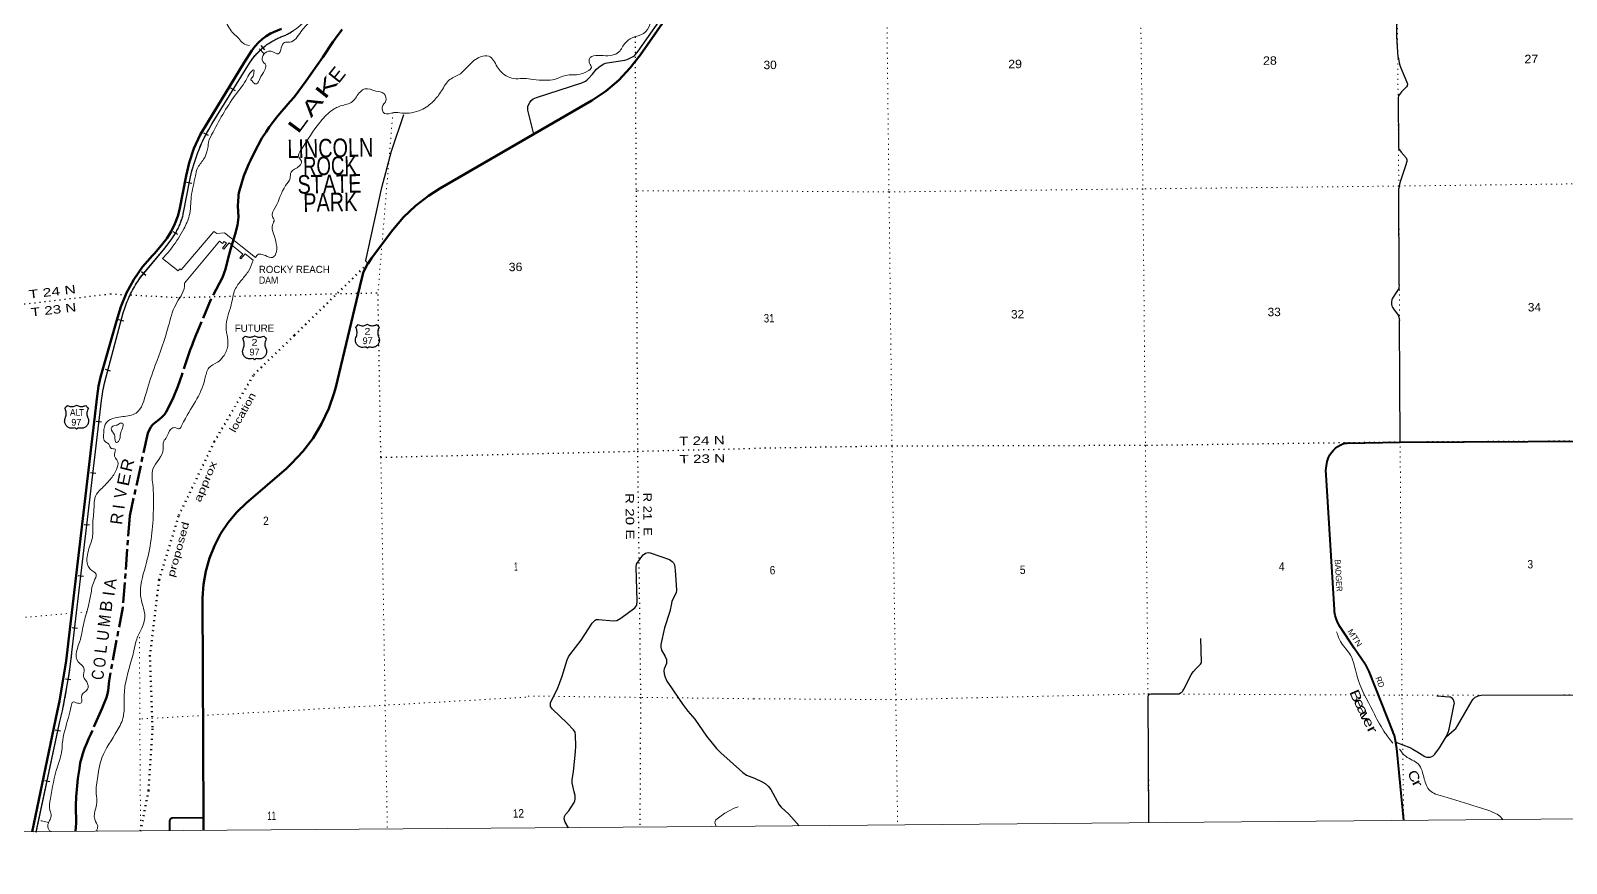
# Model space of a CAD drawing. Header units: feet. Extents: x -3 to 248627, y 0 to 184934.
# Drawn here: x 171430 to 203320, y 0 to 17281 of the extents above; entities that cross this region are included whole.
import ezdxf
from ezdxf.enums import TextEntityAlignment as Align

# ---------------------------------------------------------------- set-up
doc = ezdxf.new("R2010")
doc.units = ezdxf.units.FT
doc.header["$LTSCALE"] = 70
for name, pattern in [('DOT_DASHED', [7.7, 5, -1.2, 0.3, -1.2]), ('DOTTED', [1.5, 0.3, -1.2]), ('LONG_DASH_SHORT_DASH', [9.9, 6, -1.2, 1.5, -1.2])]:
    doc.linetypes.add(name, pattern=pattern)
for name, color, linetype, lineweight in [('11', 7, 'LONG_DASH_SHORT_DASH', 60), ('16', 7, 'Continuous', 25), ('20', 7, 'Continuous', 70), ('26', 7, 'Continuous', 40), ('27', 7, 'Continuous', 35), ('29', 7, 'Continuous', 25), ('34', 7, 'Continuous', 25), ('39', 7, 'Continuous', 13), ('4', 7, 'Continuous', 13), ('42', 7, 'Continuous', 25), ('44', 7, 'DOT_DASHED', 13), ('49', 7, 'Continuous', 25), ('6', 7, 'DOTTED', 25), ('7', 7, 'DOTTED', 13)]:
    doc.layers.add(name, color=color, linetype=linetype, lineweight=lineweight)
doc.layers.add('41', color=7, linetype='Continuous')

msp = doc.modelspace()

# ---------------------------------------------------------------- linework, layer by layer
at = {"layer": '11'}
for points in [[(177896.34, 17303.3), (177785.33, 17161.92), (177735.71, 17092.08), (177713.01, 17060.94), (177497.72, 16734.46), (177380.82, 16566.78)], [(177380.82, 16566.78), (177149.42, 16241.88), (177000.61, 16036.87), (176902.89, 15904.08), (176821, 15810.06), (176564.18, 15514.61), (176462.01, 15390.16), (176380.95, 15280.7), (176317.04, 15184.36), (176231.03, 15050.14), (176068.29, 14748.79), (175993.1, 14590.81), (175965.33, 14530.52), (175959.78, 14518.3), (175904.53, 14387.88), (175859, 14266.76), (175812.63, 14128.85), (175754.88, 13916.06), (175747.66, 13869.12), (175742.67, 13841.61), (175728.23, 13646.04), (175737.16, 13525.52), (175746.02, 13414.07), (175722.7, 13246.28), (175677.16, 13058.48), (175578.32, 12738.46), (175525.02, 12531.77), (175473.93, 12329.53), (175411.75, 12161.74), (175171.87, 11701.7), (174976.41, 11238.32)], [(174976.41, 11238.32), (174894.23, 11039.42), (174867.57, 10973.86), (174805.39, 10818.84), (174782.07, 10756.61), (174743.2, 10657.71), (174565.51, 10133.78), (174488.88, 9899.87), (174397.82, 9673.74), (174328.97, 9531.51), (174244, 9372.32), (174234.57, 9354.54), (174209.02, 9316.76), (174162.93, 9265.65), (174098.53, 9212.59), (174005.8, 9143.14), (173959.72, 9100.64), (173921.4, 9053.97), (173895.86, 9007.3), (173859.77, 8930.35), (173489.25, 7208.6)], [(173489.25, 7208.6), (173341.82, 5312.46), (173056.77, 3789.81)], [(173056.77, 3789.81), (173039.64, 3584.88), (173027.43, 3517.1), (173006.33, 3442.64), (172940.81, 3285.41), (172911.94, 3217.62), (172675.4, 2676.45), (172664.29, 2652.01), (172637.64, 2594.22), (172594.33, 2490.88), (172545.46, 2379.76), (172509.36, 2277.25), (172488.82, 2204.74), (172459.95, 2083.61), (172440.51, 1964.99), (172408.84, 1761.37), (172373.31, 1379.11), (172367.79, 1199.62), (172372.23, 824.29), (172368.89, 753.17), (172359.09, 658.49)]]:
    msp.add_lwpolyline(points, dxfattribs=at)
at = {"layer": '16'}
for p, q in [((178422.63, 11188.61), (178422.04, 11188.19)), ((178422.33, 11188.39), (178422.05, 11188.19)), ((172383.6, 9510.48), (172383.01, 9510.06)), ((172383.3, 9510.26), (172383.02, 9510.06))]:
    msp.add_line(p, q, dxfattribs=at)
for points in [[(178178.99, 11123.36), (178200.72, 11148.24), (178208.77, 11157.45), (178230.58, 11182.43)], [(178230.58, 11182.43), (178255.53, 11170.71), (178265.3, 11166.95), (178283.7, 11162.01), (178302.53, 11159.02), (178321.56, 11158.01), (178340.59, 11159), (178359.42, 11161.97), (178377.83, 11166.89), (178395.62, 11173.72), (178412.61, 11182.36), (178422.02, 11188.17)], [(178422.63, 11188.61), (178439.16, 11178.81), (178456.43, 11170.88), (178474.43, 11164.8), (178492.97, 11160.64), (178511.84, 11158.43), (178530.84, 11158.22), (178549.75, 11159.98), (178568.38, 11163.72), (178586.52, 11169.38), (178589.42, 11170.63), (178614.42, 11182.51)], [(178614.42, 11182.51), (178636.25, 11157.51), (178643.98, 11148.66), (178666.07, 11123.36)], [(178361.25, 10710.97), (178336.25, 10707.29), (178330.28, 10706.79), (178314.43, 10707.11), (178298.71, 10709.1), (178283.28, 10712.71), (178268.31, 10717.92), (178253.97, 10724.66), (178240.41, 10732.87), (178227.78, 10742.44), (178216.22, 10753.29), (178205.86, 10765.28), (178196.81, 10778.29), (178189.17, 10792.18), (178183.03, 10806.79), (178178.44, 10821.96), (178175.47, 10837.53), (178174.13, 10853.32), (178174.46, 10869.17), (178176.44, 10884.89), (178176.97, 10887.16), (178183.9, 10911.7)], [(178183.9, 10911.7), (178194.79, 10937.16), (178200.74, 10955.45), (178205.58, 10978.18), (178208.03, 11001.29), (178208.04, 11024.54), (178205.62, 11047.65), (178200.8, 11070.39), (178193.63, 11092.5), (178191.08, 11098.24), (178178.99, 11123.36)], [(178661.19, 10911.63), (178668.01, 10887.12), (178669.18, 10881.57), (178670.81, 10865.81), (178670.79, 10849.96), (178669.1, 10834.2), (178665.78, 10818.7), (178660.86, 10803.64), (178654.39, 10789.17), (178646.45, 10775.46), (178637.11, 10762.65), (178626.49, 10750.89), (178614.69, 10740.3), (178601.85, 10731.01), (178588.12, 10723.1), (178573.63, 10716.68), (178558.55, 10711.81), (178543.04, 10708.54), (178527.27, 10706.91), (178511.42, 10706.93), (178508.42, 10707.25), (178483.42, 10711.09)], [(178666.07, 11123.36), (178654.1, 11098.66), (178647.31, 11080.76), (178641.39, 11058.28), (178637.85, 11035.31), (178636.73, 11012.09), (178638.05, 10988.89), (178641.78, 10965.95), (178647.89, 10943.52), (178650.38, 10937.12), (178661.19, 10911.63)], [(178422.41, 10689.45), (178397.58, 10710.16), (178396.58, 10710.61), (178391.33, 10712.33), (178386.25, 10713.42), (178361.25, 10710.97)], [(178422.41, 10689.45), (178397.58, 10710.15), (178396.58, 10710.6), (178391.33, 10712.32), (178386.25, 10713.41), (178361.25, 10710.97)], [(178451.86, 10711.79), (178447.58, 10710.2), (178422.41, 10689.45)], [(178451.86, 10711.79), (178447.58, 10710.21), (178422.41, 10689.45)], [(178483.42, 10711.09), (178458.42, 10713.31), (178457.19, 10713.14), (178451.86, 10711.79)], [(178483.42, 10711.09), (178458.42, 10713.31), (178457.19, 10713.14), (178451.86, 10711.79)], [(172139.96, 9445.23), (172161.69, 9470.11), (172169.74, 9479.32), (172191.55, 9504.3)], [(172144.87, 9233.57), (172155.76, 9259.03), (172161.71, 9277.32), (172166.55, 9300.05), (172169, 9323.16), (172169.01, 9346.41), (172166.59, 9369.52), (172161.77, 9392.26), (172154.6, 9414.37), (172152.05, 9420.11), (172139.96, 9445.23)], [(172191.55, 9504.3), (172216.5, 9492.58), (172226.27, 9488.82), (172244.67, 9483.88), (172263.5, 9480.89), (172282.53, 9479.88), (172301.56, 9480.87), (172320.39, 9483.84), (172338.8, 9488.76), (172356.59, 9495.59), (172373.58, 9504.23), (172382.99, 9510.04)], [(172383.6, 9510.48), (172400.13, 9500.68), (172417.4, 9492.75), (172435.4, 9486.67), (172453.94, 9482.51), (172472.81, 9480.3), (172491.81, 9480.09), (172510.72, 9481.85), (172529.35, 9485.59), (172547.49, 9491.25), (172550.39, 9492.5), (172575.39, 9504.38)], [(172575.39, 9504.38), (172597.22, 9479.38), (172604.95, 9470.53), (172627.04, 9445.23)], [(172627.04, 9445.23), (172615.07, 9420.53), (172608.28, 9402.63), (172602.36, 9380.15), (172598.82, 9357.18), (172597.7, 9333.96), (172599.02, 9310.76), (172602.75, 9287.82), (172608.86, 9265.39), (172611.35, 9258.99), (172622.16, 9233.5)], [(172321.23, 9032.75), (172297.22, 9029.16), (172291.25, 9028.66), (172275.4, 9028.98), (172259.68, 9030.97), (172244.25, 9034.58), (172229.28, 9039.79), (172214.94, 9046.53), (172201.38, 9054.74), (172188.75, 9064.31), (172177.19, 9075.16), (172166.83, 9087.15), (172157.78, 9100.16), (172150.14, 9114.05), (172144, 9128.66), (172139.41, 9143.83), (172136.44, 9159.4), (172135.1, 9175.19), (172135.43, 9191.04), (172137.41, 9206.76), (172137.94, 9209.03), (172144.87, 9233.57)], [(172383.52, 9011.44), (172358.38, 9032.11), (172357.55, 9032.48), (172352.3, 9034.2), (172347.22, 9035.29), (172321.23, 9032.75)], [(172445.59, 9032.78), (172419.39, 9035.18), (172418.16, 9035.01), (172412.83, 9033.66), (172408.38, 9032.01), (172383.52, 9011.44)], [(172622.16, 9233.5), (172628.98, 9208.99), (172630.15, 9203.44), (172631.78, 9187.68), (172631.76, 9171.83), (172630.07, 9156.07), (172626.75, 9140.57), (172621.83, 9125.51), (172615.36, 9111.04), (172607.42, 9097.33), (172598.08, 9084.52), (172587.46, 9072.76), (172575.66, 9062.17), (172562.82, 9052.88), (172549.09, 9044.97), (172534.6, 9038.55), (172519.52, 9033.68), (172504.01, 9030.41), (172488.24, 9028.78), (172472.39, 9028.8), (172469.39, 9029.12), (172445.59, 9032.78)]]:
    msp.add_lwpolyline(points, dxfattribs=at)
at = {"layer": '20'}
msp.add_line((175016.04, 677.85), (175015.06, 945.71), dxfattribs=at)
for points in [[(178435.12, 12451.74), (178509.44, 12561.9), (178951.28, 13147.5), (179172.53, 13408.87), (179419.88, 13645.68), (179690.63, 13855.33), (179929.48, 14006.19), (183086.08, 15829.89), (183374.69, 16027.82), (183641.03, 16254.82), (183882.18, 16508.43), (184087.76, 16774.66), (185497.1, 18800.22)], [(171456.93, 650.57), (171981.09, 3141.88), (172027.08, 3361.58), (172165.22, 4200.41), (172807.11, 9697.12), (172836.66, 9902.94), (172882.24, 10087.01), (173209.12, 11249.58), (173300.36, 11552.01), (173422.7, 11843.24), (173574.82, 12120.08), (173755.05, 12379.51), (173961.4, 12618.68), (174000.82, 12659.04), (174146.51, 12828.54), (174254.08, 12965.82), (174346.72, 13113.6), (174423.4, 13270.25), (174483.28, 13434.05), (174518.2, 13566.94), (174659.55, 14266.29), (174721.31, 14539.61), (174819.58, 14834.35), (174948.12, 15117.21), (175105.52, 15385.08), (175863.81, 16623.53), (176019.66, 16867.97), (176088.89, 16960.79), (176158.9, 17038.85), (176236.69, 17109.16), (176321.4, 17170.96), (176412.1, 17223.56), (176473.82, 17252.55), (176637.4, 17321.9)], [(175015.06, 945.71), (174998.36, 5510.4), (175016.98, 5789.03), (175064.63, 6064.19), (175140.78, 6332.86), (175244.6, 6592.1), (175374.94, 6839.06), (175530.38, 7071.05), (175709.23, 7285.52), (175906.17, 7477.19), (176740.02, 8192.45), (176847.65, 8295.22), (177084.44, 8548.96), (177293.41, 8826.06), (177472.27, 9123.49), (177619.06, 9437.98), (177732.17, 9766.09), (177763.29, 9882.38), (178299.64, 12118.43), (178338.11, 12276.84), (178417, 12424.89), (178435.12, 12451.74)]]:
    msp.add_lwpolyline(points, dxfattribs=at)
at = {"layer": '26'}
for points in [[(199945.25, 884.72), (199799.85, 2380.69), (199766.21, 2581.52), (199750.15, 2648.84), (199727.13, 2714.12), (199725.54, 2717.94), (199224.97, 3981.46), (199193.3, 4052.23), (199154.4, 4119.3), (199144.26, 4134.44), (198917.35, 4464.77), (198614.81, 4916.4), (198576.53, 4987.51), (198545.9, 5062.23), (198523.24, 5139.75), (198508.81, 5219.2), (198504.75, 5259.16), (198331.02, 8061.31), (198329.18, 8155.35), (198337.19, 8249.07), (198354.95, 8341.43), (198372.63, 8400.45), (198380.13, 8425.49), (198393.84, 8450.45), (198409, 8478.05), (198443.23, 8527.33), (198482.42, 8572.77), (198526.14, 8613.87), (198573.92, 8650.16), (198625.23, 8681.27), (198637.64, 8687.73), (198681.75, 8704.67), (198727.39, 8716.91), (198767.81, 8723.6), (199869.6, 8741.27), (205177.72, 8771.07)], [(175015.06, 945.71), (174376.49, 937.36), (174368.5, 936.98), (174360.63, 935.56), (174353.01, 933.13), (174345.78, 929.72), (174339.05, 925.4), (174332.95, 920.24), (174327.57, 914.32), (174323.01, 907.75), (174319.35, 900.64), (174316.65, 893.12), (174314.95, 885.31), (174314.28, 877.34), (174310.58, 672.4)]]:
    msp.add_lwpolyline(points, dxfattribs=at)
at = {"layer": '29'}
for p, q in [((199850.95, 12008.31), (199840.09, 14005.78)), ((199869.6, 8741.27), (199855.44, 11267.85)), ((194653.98, 838.52), (194634.54, 3454.67)), ((201550.53, 3489.04), (205239.25, 3495.92))]:
    msp.add_line(p, q, dxfattribs=at)
for points in [[(199831.28, 16729.99), (199804.23, 17159.76), (199806.45, 17824.1), (199807.56, 18351.79), (199794.49, 19321.11)], [(181881.73, 15133.93), (181755.37, 15632.25), (181752.62, 15681.67), (181756.28, 15709.12), (181770, 15745.73), (181794.69, 15793.32), (181824.87, 15829.92), (181867.86, 15864.7), (181930.96, 15895.81), (182874.76, 16199.64), (182952.5, 16236.25), (182982.68, 16256.38), (183010.12, 16280.17), (183094.25, 16379.01), (183174.73, 16477.84), (183225.95, 16525.43), (183277.16, 16562.03), (183333.87, 16593.15), (183368.62, 16605.96), (183401.54, 16613.28), (183452.76, 16622.44), (183771.01, 16668.19), (183819.49, 16682.84), (183873.44, 16708.46), (183943.87, 16746.9), (183961.24, 16759.7), (183985.94, 16779.84), (184045.38, 16854.88), (184689.21, 17773.68)], [(199831.28, 16729.99), (199853.35, 16586.93), (199873.91, 16525.2), (200010.98, 16214.28), (200021.28, 16169.7), (200019, 16139.98), (200001.85, 16113.69), (199901.32, 16013.1), (199855.63, 15958.23), (199838.51, 15927.37), (199828.21, 15885.07), (199837.35, 14851.73), (199853.36, 14810.58), (199892.18, 14760.28), (199993.87, 14644.83), (200010.98, 14604.82), (200009.86, 14564.81), (199983.57, 14476.8), (199873.91, 14165.88), (199853.36, 14097.3), (199840.09, 14005.78)], [(178435.12, 12451.74), (178401.17, 12481.67), (178396.49, 12488.64), (178392.6, 12496.18), (178390.55, 12506.01), (178390.61, 12514.69), (178725.12, 14030.3), (178919.82, 14783), (179175.9, 15544.4)], [(199850.95, 12008.31), (199845.36, 11949.43), (199840.79, 11933.43), (199801.95, 11867.13), (199712.85, 11732.25), (199696.86, 11693.38), (199690.01, 11656.8), (199690.01, 11599.65), (199696.86, 11567.64), (199717.42, 11526.49), (199747.12, 11487.63), (199797.38, 11425.9), (199831.65, 11375.61), (199845.36, 11334.45), (199855.44, 11267.85)], [(182596.83, 737.85), (182529.03, 854.51), (182509.63, 921.11), (182514.39, 971.65), (182536.34, 1011.92), (182607.34, 1091.51), (182719.25, 1260.83), (182730.22, 1290.12), (182735.94, 1336.81), (182737.54, 1403.59), (182717.17, 1481.44), (182671.41, 1667.96), (182671.69, 1733.04), (182705.44, 1901.87), (182746.35, 2310.96), (182754.01, 2439.54), (182746.69, 2651.85), (182735.72, 2721.4), (182705.63, 2773.25), (182574.14, 2906.25), (182264.35, 3195.74), (182225.41, 3255.85), (182221.75, 3292.45), (182227.54, 3334.08), (182367.43, 3623.81), (182469.57, 3882.82), (182570.27, 4220.3), (182600.38, 4288.12), (182625.99, 4328.39), (182863.26, 4628.88), (183086.65, 4984.17), (183152.76, 5045.86), (183176.54, 5056.85), (183218.34, 5060.47), (183535.41, 5034.7), (183602.71, 5042.2), (183687.75, 5085.13), (183974.19, 5300.43), (184017.92, 5360.67), (184023.96, 5446.02), (184001.11, 6144), (184010.6, 6209.92), (184088.59, 6322.32), (184149.61, 6400.27), (184199.39, 6438.57), (184252.04, 6447.86), (184292.28, 6440.54), (184694.67, 6308.76), (184753.04, 6267.19), (184778.81, 6239.21), (184797.1, 6195.28), (184812.8, 6086.91), (184844.66, 5668.16), (184831.61, 5610.23), (184748.01, 5440.02), (184734.91, 5393.62), (184703.52, 5226.08), (184594.83, 4884.47), (184517.25, 4544.38), (184517.25, 4485.81), (184532.7, 4422.76), (184605.61, 4294.98), (184630.66, 4229.57), (184630.48, 4148.42), (184584.93, 4035.56), (184579.44, 3995.29), (184584.01, 3932.44), (184605.05, 3859.85), (184639.8, 3782.98), (184678.45, 3730.51), (184970.74, 3295.88), (185078.18, 3154.5), (185224.38, 2989.51), (185462.7, 2638.65), (185669.58, 2384.66), (185763.48, 2290.67), (186148.86, 1947.9), (186218.31, 1883.17), (186296.26, 1827.2), (186462.75, 1765.12)], [(194634.54, 3454.67), (194642.08, 3480.34), (194653.5, 3500.91), (194669.5, 3510.06), (194696.91, 3516.91), (195247.51, 3514.63), (195280.07, 3519.78), (195311.49, 3535.2), (195332.62, 3548.35), (195348.04, 3562.64), (195356.61, 3576.93), (195377.74, 3610.65), (195528.53, 3914.71), (195551.95, 3945), (195581.08, 3981.01), (195635.91, 4040.45), (195725.01, 4129.61), (195739.29, 4150.76), (195745.57, 4177.62), (195729.77, 4664.82)], [(200824.69, 2623.04), (200872.39, 2732.29), (200889.35, 2784.78), (200993.23, 3304.49), (200995.36, 3317.22), (200993.24, 3342.14), (200976.27, 3389.34), (200956.13, 3422.75), (200939.17, 3436.54), (200921.15, 3444.49), (200893.59, 3446.61), (200634.93, 3467.83)], [(200824.69, 2623.04), (200994.29, 2767.29), (201027.16, 2800.17), (201064.26, 2850.02), (201365.31, 3376.08), (201385.46, 3403.13), (201405.6, 3424.34), (201429.98, 3445.55), (201459.35, 3464.28), (201486.16, 3476.31), (201514.47, 3485.49), (201550.53, 3489.04)], [(199778.7, 2516.05), (200074.17, 2402.43), (200135.66, 2371.67), (200218.34, 2317.58), (200383.71, 2215.76), (200417.63, 2204.09), (200443.07, 2199.85), (200493.96, 2203.04), (200527.88, 2216.82), (200553.32, 2231.67), (200591.48, 2262.43), (200689.01, 2398.19), (200824.69, 2623.04)], [(186462.75, 1765.12), (186623.95, 1691.88), (186680.47, 1655.71), (186752.76, 1592.65), (186801.88, 1528.67), (186976.1, 1213.37), (187017.34, 1165.21), (187171.61, 1021.12), (187388.32, 777.09)]]:
    msp.add_lwpolyline(points, dxfattribs=at)
at = {"layer": '34'}
for p, q in [((176289.13, 16887.96), (176217.64, 16972.36)), ((175682.86, 16030.49), (175588.77, 16088.65)), ((175121.3, 15106.2), (175023.11, 15157.13)), ((174776.92, 14111.5), (174668.25, 14132.15)), ((174485.42, 13053.1), (174390, 13109.03)), ((173819.1, 12203.05), (173734.05, 12273.77)), ((173363.29, 11254.56), (173256.43, 11283.13)), ((173088.94, 10218.04), (172982.08, 10246.61)), ((172901.38, 9158.69), (172791.52, 9171.57)), ((172779.1, 8093.47), (172669.24, 8106.35)), ((172650.05, 7015.38), (172540.19, 7028.26)), ((172527.77, 5950.16), (172417.91, 5963.04)), ((172398.72, 4872.06), (172288.86, 4884.94)), ((172264.31, 3805.46), (172155.29, 3824.11)), ((172049.34, 2738.93), (171941.22, 2762.27)), ((171825.62, 1690.31), (171717.5, 1713.65))]:
    msp.add_line(p, q, dxfattribs=at)
at = {"layer": '34', "lineweight": 13}
for p, q in [((175974.82, 16609.5), (175199.48, 15355.26)), ((174732.94, 14180.62), (174605.74, 13511.42)), ((173352.9, 11422.89), (172970.85, 9993.55)), ((172899.57, 9602.65), (172286.51, 4374.52)), ((172038.16, 2940.65), (171541.41, 639.74))]:
    msp.add_line(p, q, dxfattribs=at)
at = {"layer": '34'}
for points in [[(176152.27, 16835.73), (176169.28, 16852.81), (176186.49, 16869.45), (176204.04, 16885.85), (176221.76, 16902), (176239.93, 16917.84), (176258.2, 16933.32), (176276.93, 16948.49), (176295.75, 16963.29), (176314.91, 16977.86), (176334.28, 16991.98), (176353.91, 17005.77), (176373.72, 17019.3), (176393.91, 17032.41), (176414.26, 17045.26), (176434.81, 17057.65), (176455.52, 17069.78), (176476.55, 17081.38), (176497.74, 17092.72), (176519, 17103.68), (176540.55, 17114.3), (176562.3, 17124.47), (176584.33, 17134.31), (176606.32, 17143.83), (176627.69, 17152.47), (176647.51, 17159.77), (176667.02, 17167.47), (176686.41, 17175.52), (176705.83, 17183.84), (176724.96, 17192.56), (176743.88, 17201.59), (176762.81, 17210.88), (176781.47, 17220.58), (176799.9, 17230.59), (176818.31, 17240.97), (176836.39, 17251.62), (176854.36, 17262.49), (176872.18, 17273.81), (176889.64, 17285.39)], [(171542.76, 651.22), (172037.09, 2940.89), (172087.81, 3166.91), (172133.08, 3392.82), (172174.49, 3619.62), (172213.6, 3848.3), (172247.26, 4076.88), (172276.76, 4305.08), (172285.42, 4374.65), (172898.48, 9602.78), (172904.04, 9651.12), (172910.68, 9699.08), (172918.14, 9746.94), (172926.2, 9795.02), (172935.33, 9842.71), (172945.25, 9890.02), (172955.76, 9937.55), (172967.34, 9984.69), (172969.79, 9993.83), (173351.84, 11423.19), (173363.9, 11463.98), (173376.83, 11504.27), (173390.44, 11544.36), (173404.6, 11584.54), (173419.62, 11624.23), (173435.28, 11663.46), (173451.47, 11702.81), (173468.53, 11741.65), (173486.21, 11780.05), (173504.67, 11818.49), (173523.7, 11856.24), (173543.19, 11893.88), (173563.61, 11931.24), (173584.6, 11967.92), (173606.29, 12004.41), (173628.38, 12040.52), (173651.41, 12076.37), (173674.76, 12111.62), (173699.05, 12146.59), (173706.4, 12157), (174220.98, 12775.79), (174360.66, 12961.73), (174375.35, 12982.2), (174389.49, 13002.88), (174403.28, 13023.84), (174416.92, 13045.07), (174430.01, 13066.52), (174442.66, 13088.11), (174455.17, 13109.99), (174467.12, 13132.08), (174478.64, 13154.33), (174489.9, 13176.93), (174500.63, 13199.56), (174511.15, 13222.36), (174521.19, 13245.49), (174530.7, 13268.64), (174539.87, 13292.05), (174548.73, 13315.52), (174557.12, 13339.32), (174565.1, 13363.05), (174572.62, 13387.13), (174579.74, 13411.14), (174586.51, 13435.4), (174592.75, 13459.69), (174598.57, 13484.12), (174604.07, 13508.58), (174604.66, 13511.63), (174731.86, 14180.84), (174746.2, 14245.9), (174761.94, 14310.25), (174778.81, 14374.37), (174796.49, 14438.69), (174815.59, 14502.34), (174835.71, 14565.36), (174856.67, 14628.6), (174879.04, 14691.15), (174902.43, 14753.08), (174927.03, 14815.15), (174952.59, 14876.23), (174978.88, 14937.16), (175006.67, 14997.77), (175035.41, 15057.39), (175065.27, 15116.77), (175095.8, 15175.62), (175127.81, 15234.15), (175160.41, 15291.78), (175194.5, 15349.08), (175198.54, 15355.83), (175973.89, 16610.09), (175986.89, 16630.35), (176000.28, 16650.22), (176014.01, 16669.86), (176028.06, 16689.47), (176042.5, 16708.67), (176057.21, 16727.52), (176072.23, 16746.36), (176087.63, 16764.77), (176103.32, 16782.86), (176119.43, 16800.83), (176135.73, 16818.35), (176152.27, 16835.73)]]:
    msp.add_lwpolyline(points, dxfattribs=at)
at = {"layer": '34', "lineweight": 13}
msp.add_lwpolyline([(174361.55, 12961.08), (174221.84, 12775.11), (173707.27, 12156.33)], dxfattribs=at)
for centre, radius, start, end in [((176217.37, 18285.68), 1206.31, 289.90582, 315.569), ((177136.44, 15873.96), 1374.91, 111.69901, 147.65786), ((178453.38, 13382.92), 3805, 148.77795, 167.89837), ((173195.74, 13807.71), 1440.79, 324.01244, 348.13312), ((175686.64, 10747.65), 2429.47, 144.5612, 163.86271), ((175663.2, 9300.66), 2780.08, 165.56772, 173.76377), ((159139.21, 5913.23), 13237.03, 347.0227, 353.32471)]:
    msp.add_arc(centre, radius, start, end, dxfattribs=at)
at = {"layer": '39'}
for points in [[(174167.15, 12556.75), (174493.24, 12300.46), (174524.18, 12340.8), (174551.28, 12317.54), (175231.92, 13112.12), (175294.89, 13074.91), (175452.42, 13084.42), (176096.04, 12574.14)], [(176048.4, 12515.7), (175884.25, 12651.43), (175797.11, 12546.04), (175772.17, 12566.66), (175837.04, 12645.12), (175552.86, 12880.09), (175442.22, 12746.28), (175412.39, 12770.94), (175494.35, 12870.09), (175448.83, 12907.72), (175411.33, 12862.35), (175348.39, 12914.38), (174626.29, 12040.94)], [(185664.1, 762.86), (185650.48, 803.75), (185639.99, 841.51), (185644.19, 866.69), (185654.67, 896.06), (185684.03, 923.34), (185740.64, 967.4), (185845.49, 1036.63), (185937.75, 1091.18), (186040.49, 1141.53), (186121.86, 1171.13)]]:
    msp.add_lwpolyline(points, dxfattribs=at)
for points in [[(155167.2, 32874.11), (155397.84, 32558.16), (155658.37, 32252.46), (156066.02, 32170.68), (156363, 32211.88), (156649.47, 32039.49), (156774.05, 31806.01), (156833.14, 31519.08), (156862.07, 31231.65), (157093.59, 30977.8), (157565.58, 30655.5), (157707.58, 30583.37), (157991.67, 30312.29), (158082.9, 30148.71), (158331.47, 29957.57), (158677.13, 29613.02), (159036.99, 29381.45), (159195.94, 29378.07), (159239.24, 29314.36), (159230.09, 29259.85), (159249.26, 29195.74), (159222.05, 29138.91), (159227.42, 29058.46), (159255.27, 28956.25), (159268.78, 28869.9), (159403.27, 28765.44), (159508.71, 28594.05), (159774.03, 28483.72), (160143.54, 28397.28), (160477.08, 28416.94), (161345.35, 28453.6), (161464.39, 28552.23), (161620.29, 28490.41), (161768.55, 28404.29), (161916.74, 28322.21), (162078.28, 28163.84), (162570.28, 27968.71), (162978.33, 27741.97), (163430.59, 27517.99), (163584.59, 27208.49), (163570.3, 26859.94), (163713.94, 26689.18), (163897.92, 26631.86), (164145.92, 26354.13), (164619.87, 25915.08), (164674.77, 25638.15), (164884.5, 25363.8), (165182.44, 25107.04), (165385.06, 25017.81), (165559.1, 24712.67), (165711.72, 24364.89), (165920.69, 24016.04), (166276.84, 23645.49), (166570.71, 23632.28), (166869.73, 23671.51), (167062.44, 23453.26), (167134.26, 23247.08), (167157.12, 23082.36), (167389.47, 22899), (167638.07, 22826.64), (167886.6, 22879.12), (168085.83, 22751.58), (168345.49, 22498.2), (168624.32, 22301.52), (169148.5, 21986.13), (169375.45, 21885.22), (169557.13, 21725.18), (169924.63, 21517.9), (170084.96, 21311.19), (170301.59, 21105.41), (170473.75, 21033.79), (170898.96, 20742.92), (171332.63, 20307.22), (171702.25, 19852.33), (171989.93, 19607.48), (172352.67, 19444.42), (172449.4, 19192.35), (172727.05, 19066.12), (172998.94, 19044.49), (173319.26, 18771.99), (173570.91, 18637.27), (173936.61, 18297.08), (174233.43, 18227.55), (174773.59, 18039.26), (175116.49, 18101.36), (175268.53, 18029.41), (175357.32, 17771.17), (175478.88, 17477.23), (175639.98, 17224.22), (175750.31, 17121.37), (175840.49, 17020.19), (175973.61, 16975.94)], [(186217.83, 31516.46), (186092.39, 31316.14), (185930.7, 31030.8), (185781.68, 30680), (185778.17, 30408.13), (185729.05, 30218.05), (185608.21, 29986.51), (185513.21, 30015.12), (185426.81, 30009.65), (185340.12, 29901.49), (185226.82, 29700.28), (185034.34, 29228.89), (184721.91, 28386.05), (184448.74, 27633.62), (184423.32, 27349.31), (184270.54, 27103.14), (184121.32, 26885.22), (183962.36, 26407.4), (183924.98, 25875.24), (184015.51, 25391.53), (184087.34, 25185.35), (184023.42, 24556.11), (183941.12, 24305.07), (183810.7, 23924.38), (183653.88, 23559.35), (183423.97, 23114.58), (183104.92, 22587.78), (182703.69, 22164.31), (182299.61, 21791.12), (182181.15, 21658.27), (182149.29, 21518.81), (182012.26, 21413.84), (181905.69, 21412.06), (181675.33, 21355.86), (181561.19, 21325.77), (181486.96, 21314.46), (181464.41, 21219.46), (181417.49, 21138.14), (181315.35, 21112.27), (181166.56, 20988.98), (180569.62, 20602.5), (180257.92, 20478.5), (179635.54, 20170.12), (179537.09, 20043.65), (179458.67, 20042.34), (179328.44, 20011.98), (179130.12, 19843.56), (179062.46, 19800.15), (179051.68, 19602.66), (178951.28, 19592.93), (178895.41, 19565.82), (178810.03, 19379.16), (178762.55, 19332.06), (178643.04, 19382.41), (178592.8, 19379.56), (178535.53, 19316.19), (178490.97, 19214.78), (178443.25, 19181.76), (178489.23, 19077.84), (178453.48, 18930.26), (178125.57, 18572.44), (177836.64, 18168.96), (177428.89, 17654.78), (177043.24, 17261.76), (176805.51, 17044.37), (176699.04, 17036.55), (176634.54, 16924.74), (176566.18, 16802.8), (176458.93, 16841.27), (176370.23, 16853.88), (176251.16, 16757.26), (176238.5, 16672.49), (176310.72, 16562.96), (176288.34, 16457.89), (176188.68, 16283.07), (176118.01, 16179.21), (176085.8, 16180.69), (176027.59, 16240.95)], [(186204.29, 24097.73), (186094.23, 24002.8), (186055.66, 23903.5), (186038.71, 23834.76), (186092.16, 23765.19), (186073.67, 23668.24), (185933.93, 23484.7), (185923.95, 23359.7), (185929.78, 23251.08), (185855.59, 23116.95), (185845.34, 23008.06), (185780.9, 22892.22), (185753.12, 22748.81), (185684.39, 22649), (185679.94, 22554.3), (185612.62, 22369.96), (185465.47, 22148.04), (185310.12, 21936.05), (185297.73, 21593.57), (185315.41, 21136.83), (185432.35, 20637.45), (185601.14, 20044.31), (185524.11, 19839.67), (185410.04, 19684.74), (185357.46, 19581.18), (185309.71, 19550.19), (185326.56, 19504.16), (185376.3, 19416.4), (185388.31, 19179.02), (185406.28, 18945.77), (185371.16, 18759.95), (185261.25, 18597.05), (184616.83, 18042.66), (184385.87, 17781.09), (184324.01, 17631.07), (184298.65, 17463.53), (184207.44, 17264.7), (184097.92, 17198.44), (183882.1, 17114.3), (183729.8, 16960.75), (183663.11, 16858.97), (183549.71, 16784.59), (183365.06, 16761.37), (183032.28, 16695.41), (183033.73, 16608.86), (183073.51, 16514.89), (182996.26, 16443.13), (182790.33, 16369.22), (182685.78, 16367.48), (182541.2, 16352.98), (182427.2, 16314.83), (182315.3, 16270.68), (182120.49, 16253.34), (181858.76, 16269.1), (181681.41, 16290.29), (181506.51, 16285.36), (181204.56, 16421.25), (181116.19, 16534.53), (180943.59, 16753.12), (180772.88, 16738.19), (180520.5, 16554.78), (180352.31, 16388.89), (180137.1, 16268.51), (179960.03, 16032), (179792.64, 15817.8), (179538.19, 15638.39), (179137.05, 15571.28), (178967.91, 15582.55), (178777.13, 15565.27), (178728.67, 15697.34), (178805, 15823.45), (178768.33, 15971.82), (178594.4, 16029.32), (178372.42, 16073.93), (178276.84, 16015.96), (178111.33, 15809.84), (177865.46, 15719.16), (177660.13, 15609.02), (177432.72, 15375.69), (177042.02, 14803.4), (176996.22, 14655.66), (177053.86, 14576.09), (177011.27, 14476.72), (176907.89, 14404.53), (176838.49, 14344.98), (176816.47, 14217.77), (176724.49, 14065.23), (176506.81, 13610.59), (176451.72, 13416.39), (176484.9, 13356.54), (176450.46, 13251.27), (176473.62, 13068.44), (176529.39, 12859.98), (176516.97, 12640.31), (176449.68, 12574.76), (176304.23, 12612.59), (176211.23, 12641.24)], [(176171.45, 16904.77), (176192.61, 16891.18), (176276.17, 16792.59)], [(176032.99, 16236.98), (176027.59, 16240.95), (176001.11, 16260.65), (176034.39, 16315.56), (176064.95, 16412.72), (176062, 16469.04), (176026.17, 16446.3), (175920.18, 16289.49), (175678.57, 15943.18), (175187.41, 15123.58), (175112.48, 14912.94), (175113.05, 14878.91)], [(175113.05, 14878.91), (175089.84, 14765.06), (175021.84, 14612.6), (174888.37, 14415.07), (174850.08, 14266.13), (174765.31, 13832.6), (174724.14, 13442.67), (174611.44, 13172.22), (174370.43, 12789.67), (174244.3, 12634.55), (174167.15, 12556.75)], [(176048.4, 12515.7), (175961.41, 12304.86), (175811.79, 12111.09), (175672.42, 11905.41), (175593.17, 11592.01), (175486.35, 11123.12), (175518.06, 10910.23), (175520.98, 10735.11), (175428.1, 10516.12), (175307.36, 10399.34), (175132.26, 10285.67), (175049.63, 10054.77), (174570.9, 9092.43), (174511.82, 9016.94), (174441.05, 9039.92), (174336.96, 9009.99), (174251.27, 8841.45), (174192.33, 8757.92), (174182.98, 8594.68), (173968.59, 8184.39), (173963.74, 7872.24), (173978.74, 7334.91), (173834.07, 6241.24), (173709.73, 5617.03), (173739.27, 5414.17), (173797.65, 5169.51), (173738.08, 4882.62), (173631.28, 4653.32), (173571.04, 4406.68), (173388.15, 3674.78), (173369.67, 3336.22), (173354.33, 3050.07), (173228.54, 2754.01), (172910.12, 2188.97), (172821.93, 1808.98), (172791.92, 1438.02), (172804.89, 1263.07), (172761.7, 1079.13), (172777.36, 863.96), (172819.66, 739.84), (172801.79, 680.08), (172808.96, 660.79)], [(176211.23, 12641.24), (176160.93, 12642.41), (176096.04, 12574.14)], [(174626.29, 12040.94), (174623.34, 11976.47), (174440.65, 11594.9), (174287.38, 11137.31), (174017.13, 10337.51), (173831.4, 9776.7), (173617.34, 9346.28), (173341.03, 9271.2), (173184.56, 9246.44), (173003.13, 9150.79), (172946.27, 8942.46), (172987.83, 8741.82), (173054.96, 8696.63), (173102.61, 8612.87), (173181.3, 8598.07), (173166.96, 8493.14), (173235.97, 8335.23), (173212.99, 8172.9), (173081.19, 7968.23), (172893.43, 7769.79), (172775.68, 7616.68), (172756.3, 7539.18), (172744.19, 7340.58), (172717.55, 6970.02), (172719.97, 6834.39), (172640.56, 6531.36), (172611.98, 6194.65), (172667.78, 6104.98), (172788.23, 5998.27), (172746.31, 5858.64), (172678.53, 5581.68), (172622.64, 5314.98), (172531.6, 4985.28), (172460.8, 4647.86), (172414.27, 4181.99), (172543.5, 4031.13), (172528.09, 3869.8), (172594.18, 3766.21), (172608.83, 3611.43), (172492.24, 3486.66), (172476.77, 3329.36), (172404.45, 3324.12), (172303.51, 3346.6), (172268.69, 3263.47), (172212.33, 3024.95), (172086.68, 2479.23), (172076.83, 2346.18), (171985.99, 2004.41), (171838.13, 1343.56), (171830.13, 1099.81), (171854.26, 979.41), (171819.58, 888.22), (171785.2, 778.93), (171794.12, 726.73), (171823.97, 678.78), (171841.4, 655.37)], [(173227.36, 9092.12), (173311.11, 9135.8), (173341.4, 9128.26), (173332.96, 9031.47), (173292.65, 8916.04), (173251.07, 8756.28), (173211.22, 8733.47), (173184.24, 8783.35), (173168.32, 8893.82), (173103.8, 9023.62), (173133.19, 9070.42), (173227.36, 9092.12)], [(198549.29, 4804.54), (198646.47, 4580.25), (198838.76, 4316.73), (198968.52, 3907.4), (199307.7, 3150.14), (199533.95, 2742.01), (199715.56, 2496.39)], [(199853.21, 2371.93), (199986.84, 2219.85), (200244.17, 2061.89), (200370.72, 1749.21), (200486.31, 1508.91), (200749.14, 1393.33), (201471.77, 1170.66), (201819.13, 1050.08), (201940.71, 975.04), (201986.98, 921.07), (201998.65, 903.28)], [(171804.18, 846.26), (171678.76, 873.62), (171640.94, 882.99)]]:
    msp.add_spline(points, degree=3, dxfattribs=at)
at = {"layer": '4'}
msp.add_lwpolyline([(0, 183577.08), (30826.42, 183598.29), (61611.62, 183645.77), (92479.02, 183767.9), (123305.1, 183916.31), (154130.93, 184107.12), (184956.47, 184340.33), (215781.67, 184615.95), (246606.46, 184933.96), (248626.55, 1367.98), (217549.25, 1047.36), (186473.05, 772.71), (155393.5, 534.37), (124315.15, 341.99), (93236.57, 192.37), (62157.81, 85.49), (31078.95, 21.37), (0, -0.01)], close=True, dxfattribs=at)
msp.add_lwpolyline([(0, 183577.08), (30826.42, 183598.29), (61611.62, 183645.77), (92479.02, 183767.9), (123305.1, 183916.31), (154130.93, 184107.12), (184956.47, 184340.33), (215781.67, 184615.95), (246606.46, 184933.96), (248626.55, 1367.98), (217549.25, 1047.36), (186473.05, 772.71), (155393.5, 534.37), (124315.15, 341.99), (93236.57, 192.37), (62157.81, 85.49), (31078.95, 21.37), (0, -0.01)], close=True, dxfattribs=at)
at = {"layer": '49'}
msp.add_line((176079.11, 10950.64), (176078.52, 10950.22), dxfattribs=at)
at = {"layer": '49', "linetype": 'DOTTED', "lineweight": 70}
msp.add_lwpolyline([(173711.26, 667.77), (173877.43, 1511.52), (173959.31, 2822.25), (173904.72, 4296.83), (174095.77, 5880.64), (174505.16, 7218.69), (175242.05, 8747.88), (176060.83, 10140.54), (176906.89, 10959.75), (178435.12, 12451.74)], dxfattribs=at)
at = {"layer": '49'}
for points in [[(175835.46, 10885.39), (175857.19, 10910.27), (175865.24, 10919.48), (175887.05, 10944.46)], [(175840.37, 10673.73), (175851.26, 10699.19), (175857.21, 10717.48), (175862.05, 10740.21), (175864.5, 10763.32), (175864.51, 10786.57), (175862.09, 10809.68), (175857.27, 10832.42), (175850.1, 10854.53), (175847.55, 10860.27), (175835.46, 10885.39)], [(175887.05, 10944.46), (175912, 10932.74), (175921.77, 10928.98), (175940.17, 10924.04), (175959, 10921.05), (175978.03, 10920.04), (175997.06, 10921.03), (176015.89, 10924), (176034.3, 10928.92), (176052.09, 10935.75), (176069.08, 10944.39), (176078.49, 10950.2)], [(176079.11, 10950.64), (176095.63, 10940.84), (176112.9, 10932.91), (176130.9, 10926.83), (176149.44, 10922.67), (176168.31, 10920.46), (176187.31, 10920.25), (176206.22, 10922.01), (176224.85, 10925.75), (176242.99, 10931.41), (176245.89, 10932.66), (176270.89, 10944.54)], [(176270.89, 10944.54), (176292.72, 10919.54), (176300.45, 10910.69), (176322.54, 10885.39)], [(176322.54, 10885.39), (176310.57, 10860.69), (176303.78, 10842.79), (176297.86, 10820.31), (176294.32, 10797.34), (176293.2, 10774.12), (176294.52, 10750.92), (176298.25, 10727.98), (176304.36, 10705.55), (176306.85, 10699.15), (176317.66, 10673.66)], [(176016.73, 10472.91), (175992.72, 10469.32), (175986.75, 10468.82), (175970.9, 10469.14), (175955.18, 10471.13), (175939.75, 10474.74), (175924.78, 10479.95), (175910.44, 10486.69), (175896.88, 10494.9), (175884.25, 10504.47), (175872.69, 10515.32), (175862.33, 10527.31), (175853.28, 10540.32), (175845.64, 10554.21), (175839.5, 10568.82), (175834.91, 10583.99), (175831.94, 10599.56), (175830.6, 10615.35), (175830.93, 10631.2), (175832.91, 10646.92), (175833.44, 10649.19), (175840.37, 10673.73)], [(176317.66, 10673.66), (176324.48, 10649.15), (176325.65, 10643.6), (176327.28, 10627.84), (176327.26, 10611.99), (176325.57, 10596.23), (176322.25, 10580.73), (176317.33, 10565.67), (176310.86, 10551.2), (176302.92, 10537.49), (176293.58, 10524.68), (176282.96, 10512.92), (176271.16, 10502.33), (176258.32, 10493.04), (176244.59, 10485.13), (176230.1, 10478.71), (176215.02, 10473.84), (176199.51, 10470.57), (176183.74, 10468.94), (176167.89, 10468.96), (176164.89, 10469.28), (176141.09, 10472.94)], [(176079.02, 10451.6), (176053.88, 10472.27), (176053.05, 10472.64), (176047.8, 10474.36), (176042.72, 10475.45), (176016.73, 10472.91)], [(176141.09, 10472.94), (176114.89, 10475.34), (176113.66, 10475.17), (176108.33, 10473.82), (176103.88, 10472.17), (176079.02, 10451.6)]]:
    msp.add_lwpolyline(points, dxfattribs=at)
at = {"layer": '6'}
for p, q in [((174507, 11744.47), (178642.85, 11842.7)), ((178702.28, 8427.31), (178642.85, 11842.7)), ((178702.28, 8427.31), (184030.98, 8553.87)), ((184030.98, 8553.87), (186406.84, 8610.3))]:
    msp.add_line(p, q, dxfattribs=at)
for points in [[(183980.98, 17157.23), (184001.09, 13961.31), (184030.98, 8553.87), (184094.14, 3442.94), (184080.55, 749.89)], [(155329.96, 9773.19), (157417.62, 9991.69), (162635.17, 10580.2), (167856.13, 11205.01), (173087.31, 11819.93), (174507, 11744.47)], [(216050.02, 8846.53), (215803.98, 8832.81), (210489.96, 8792.87), (205177.72, 8771.07), (199869.6, 8741.27), (194580.08, 8671.41), (189318.01, 8658.3), (186406.84, 8610.3)]]:
    msp.add_lwpolyline(points, dxfattribs=at)
at = {"layer": '7'}
for p, q in [((178951.24, 15581.92), (178642.85, 11842.7)), ((186362.73, 13954.09), (184001.09, 13961.31)), ((173696.12, 2994.27), (173689.45, 4783.1)), ((178791.82, 3281.69), (173696.12, 2994.27)), ((181714.3, 3446.53), (178791.82, 3281.69)), ((184094.14, 3442.94), (181738.56, 3470.8)), ((186449.72, 3415.08), (184094.14, 3442.94)), ((173711.26, 667.77), (173695.97, 2994.26))]:
    msp.add_line(p, q, dxfattribs=at)
for points in [[(194286.98, 42128.25), (194337.5, 35311.89), (194363.5, 29983.91), (194385.14, 24682.08), (194461.6, 19338.62), (194527.95, 13999.06), (194580.08, 8671.41), (194634.08, 3517.03), (194653.98, 838.52)], [(199944.94, 884.72), (199906.73, 3487.97), (199869.6, 8741.27), (199841.75, 14057.13), (199797.66, 19384.88), (199708.92, 24746.32), (199620.33, 30095.67), (199660.65, 35426.48), (199606.91, 42178.35)], [(189190.52, 19240.79), (189254.44, 13935.44), (189318.01, 8658.3)], [(214424.25, 14176.15), (210439.69, 14132.62), (205123.28, 14122.87), (199841.75, 14057.13), (194527.95, 13999.06), (189254.44, 13935.44), (186362.73, 13954.09)], [(189318.01, 8658.3), (189395.45, 3397.45), (189434.49, 794.14)], [(178702.28, 8427.31), (178791.82, 3281.69), (178836.61, 707.77)], [(155368.65, 4146.26), (157503.23, 4259), (162783.45, 4586.82), (168081.4, 4816.29), (172597.67, 5218.73)], [(186449.72, 3415.08), (189395.45, 3397.45), (194634.08, 3517.03), (198757.7, 3494.3)], [(199106.46, 3492.38), (199906.73, 3487.97), (205239.25, 3495.92), (210507.46, 3501.05), (215833.95, 3508.92), (217524.75, 3591.17)]]:
    msp.add_lwpolyline(points, dxfattribs=at)

# ---------------------------------------------------------------- texts
at = {"layer": '16'}
for p in [(178427.25, 10775.77), (172378.17, 9083.94)]:
    msp.add_text('97', height=140, dxfattribs=at).set_placement(p, align=Align.CENTER)
for s, width, p in [(' 2 ', 1.2, (178423.65, 10972.71)), ('AL', 0.95, (172352.25, 9287.91)), ('T', 0.8, (172485.77, 9286.97))]:
    msp.add_text(s, height=140, dxfattribs=dict(at, width=width)).set_placement(p, align=Align.CENTER)
at = {"layer": '27'}
for s, rotation, width, p in [('BADGER', 273.548, 0.95, (198510.43, 6298.81)), ('MTN', 303.818, 1.15, (198768.55, 4812.68))]:
    msp.add_text(s, height=120, rotation=rotation, dxfattribs=dict(at, width=width)).set_placement(p)
msp.add_text('RD', height=120, rotation=291.612, dxfattribs=at).set_placement((199352.87, 3848.68))
at = {"layer": '41'}
for s, height, rotation, width, p in [('K', 300, 51.654, 1.75, (177540.7, 15837.14)), ('A', 300, 52.515, 1.65, (177255.44, 15462.74)), ('L', 300, 53.515, 1.75, (176979.41, 15119.67)), ('R', 250, 75.931, 1.1, (173522.18, 8106.54)), ('E', 250, 78.223, 1.2, (173461.48, 7810.52)), ('V', 250, 82.778, 0.9, (173407.6, 7565.46)), ('A', 250, 82.778, 0.95, (173190.61, 5684.26)), ('B', 250, 82.883, 1.05, (173106.08, 5207.62)), ('M', 250, 82.883, 0.9, (173067.4, 4893.38)), ('U', 250, 82.883, 0.9, (173041.02, 4606.5)), ('L', 250, 82.883, 0.95, (172997.8, 4344.79)), ('O', 250, 82.883, 0.8, (172972.88, 4051.85)), ('C', 250, 82.883, 0.85, (172934.64, 3794.47))]:
    msp.add_text(s, height=height, rotation=rotation, dxfattribs=dict(at, width=width)).set_placement(p)
for s, height, rotation, p in [('E', 300, 51.505, (177824.53, 16172.41)), ('I', 250, 82.778, (173373.07, 7338.48)), ('R', 250, 82.778, (173325.86, 7018.8)), ('I', 250, 82.883, (173165.99, 5536.26))]:
    msp.add_text(s, height=height, rotation=rotation, dxfattribs=at).set_placement(p)
for s, rotation, width, p in [('B', 293.766, 1.45, (198860.87, 3436.64)), ('e', 294.907, 1.35, (198940.93, 3277.18)), ('a', 295.219, 1.45, (199006.04, 3138.89)), ('v', 292.505, 1.35, (199063.58, 3003.66)), ('e', 293.06, 1.3, (199127.08, 2885.78)), ('r', 298.09, 1.6, (199204.9, 2732.5)), ('C', 297.308, 1.25, (200067.86, 1765.15)), ('r', 297.857, 1.6, (200142.39, 1614.22))]:
    msp.add_text(s, height=200, rotation=rotation, dxfattribs=dict(at, width=width)).set_placement(p, align=Align.CENTER)
at = {"layer": '42'}
msp.add_text('ROCKY REACH', height=150, dxfattribs=at).set_placement((176167.91, 12251.61))
at = {"layer": '42', "width": 0.9}
msp.add_text('DAM', height=150, dxfattribs=at).set_placement((176170.31, 12028.88))
at = {"layer": '44'}
for s, width, p in [('LINCOLN', 0.8, (176763.68, 14636.96)), ('ROCK', 0.75, (177089.33, 14275.26)), ('STATE', 0.8, (176974.73, 13896.73)), ('PARK', 0.8, (177093.83, 13520.08))]:
    msp.add_text(s, height=385, rotation=1.098, dxfattribs=dict(at, width=width)).set_placement(p)
at = {"layer": '49'}
msp.add_text('FUTURE', height=150.9, rotation=0.104, dxfattribs=at).set_placement((175668.1, 11030.8))
at = {"layer": '49', "width": 1.2}
msp.add_text(' 2 ', height=140, dxfattribs=at).set_placement((176077.64, 10740.98), align=Align.CENTER)
at = {"layer": '49'}
msp.add_text('97', height=140.8, dxfattribs=at).set_placement((175973.89, 10541.18))
for s, rotation, width, p in [('location', 61.048, 1.3, (175675.86, 8927.28)), ('approx', 67.065, 1.45, (174953, 7483.05)), ('proposed', 74.382, 1.4, (174406.04, 5927.96))]:
    msp.add_text(s, height=150.9, rotation=rotation, dxfattribs=dict(at, width=width)).set_placement(p)
at = {"layer": '6'}
for s, rotation, width, p in [('T 24 N', 6.704, 1.4, (171399.21, 11719.33)), ('T 23 N', 6.704, 1.35, (171443.6, 11347.29)), ('T 24 N', 1.361, 1.35, (184897.09, 8676.18)), ('T 23 N', 1.361, 1.35, (184905.82, 8298.95)), ('R 20 E', 270.708, 1.35, (183780.02, 7685.1)), ('R 21  E', 270.708, 1.15, (184148.4, 7690.47))]:
    msp.add_text(s, height=175, rotation=rotation, dxfattribs=dict(at, width=width)).set_placement(p)
at = {"layer": '7'}
for s, rotation, width, p in [('30', 0.713, 1.05, (186650.27, 16482.84)), ('29', 0.713, 1.1, (191730.87, 16501.63)), ('28', 0.713, 1.1, (197023.12, 16572.88)), ('27', 0.713, 1.1, (202452.95, 16606.61)), ('36', 0.957, 1.1, (181356.95, 12288.64)), ('32', 0.713, 1.05, (191788.94, 11307.47)), ('33', 0.713, 1.05, (197118.23, 11354.88)), ('34', 0.713, 1.05, (202522.43, 11453.36)), ('31', 0.713, 0.85, (186655.19, 11225.45)), ('2', 0.957, 0.9, (176257.35, 7019.79)), ('1', 0.957, 0.45, (181472.68, 6073.24)), ('6', 0.713, 0.9, (186777.28, 5995.77)), ('5', 0.713, 0.9, (191973.06, 6004.03)), ('4', 0.713, 0.9, (197352.6, 6073.55)), ('3', 0.713, 0.9, (202514.78, 6119.84)), ('11', 0.957, 0.65, (176348.17, 896.69)), ('12', 0.957, 0.9, (181442.22, 945.23))]:
    msp.add_text(s, height=175, rotation=rotation, dxfattribs=dict(at, width=width)).set_placement(p)

doc.saveas('drawing.dxf')
